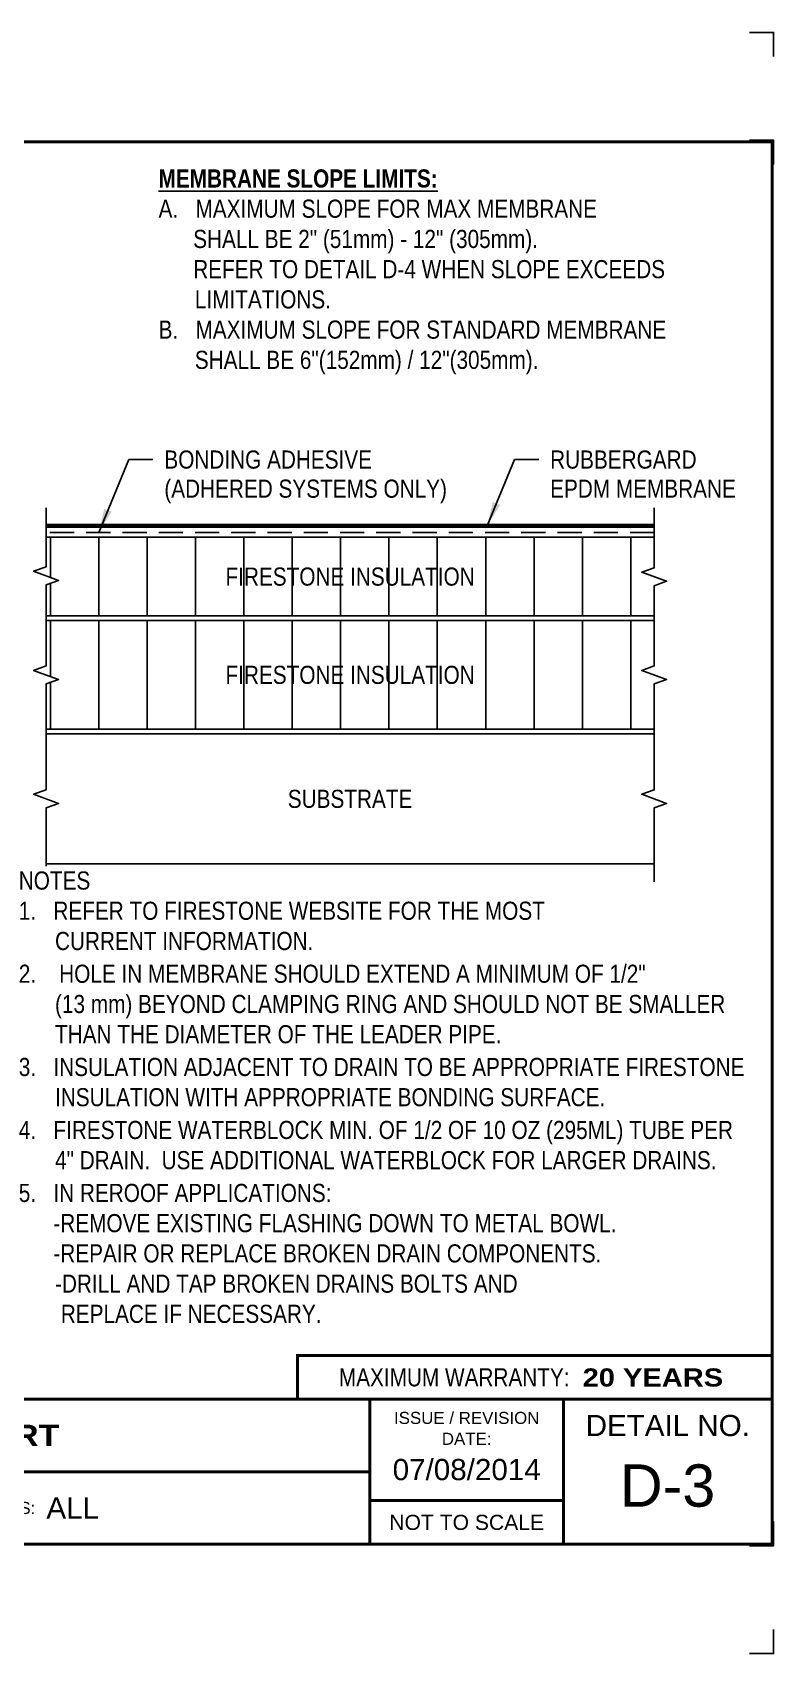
# Model space of a CAD drawing. Header units: inches. Extents: x 277.4 to 297.5, y 131.3 to 148.
# Drawn here: x 289.81 to 297.48, y 131.26 to 148.02 of the extents above; entities that cross this region are included whole.
import ezdxf
from ezdxf.enums import TextEntityAlignment as Align

# ---------------------------------------------------------------- set-up
doc = ezdxf.new("R2010")
doc.units = ezdxf.units.IN
doc.header["$MEASUREMENT"] = 0
doc.linetypes.add('HIDDEN', pattern=[0.375, 0.25, -0.125])
doc.layers.get('0').update_dxf_attribs({"linetype": 'CONTINUOUS'})
doc.layers.get('DEFPOINTS').update_dxf_attribs({"linetype": 'CONTINUOUS'})
for name, color, linetype in [('FSBP-ADHESIVE', 1, 'HIDDEN'), ('FSBP-ANNO-NOTE', 7, 'CONTINUOUS'), ('FSBP-INSULATION', 7, 'CONTINUOUS'), ('FSBP-MEMBRANE', 7, 'CONTINUOUS'), ('FSBP-SUBSTRATE-GENERIC', 9, 'CONTINUOUS'), ('FSBP-TTLB', 7, 'CONTINUOUS'), ('FSBP-TTLB-BORDER', 7, 'CONTINUOUS'), ('FSBP-TTLB-TEXT', 7, 'CONTINUOUS')]:
    doc.layers.add(name, color=color, linetype=linetype)
doc.styles.add('FSBP_ARIAL', font='arial.ttf')
doc.styles.add('FSBP_ARIAL_BOLD', font='')
doc.styles.add('FSBP_ARIAL_NAR', font='ARIALN.TTF')
doc.styles.get('FSBP_ARIAL_BOLD').set_extended_font_data('Arial Black')
doc.dimstyles.new('FSBP-LEADER', dxfattribs={"dimtxt": 0.1875, "dimasz": 0.25, "dimexe": 0.0625, "dimexo": 0.125, "dimgap": 0.125, "dimtad": 0, "dimtih": 1, "dimtoh": 1, "dimdec": 4, "dimzin": 0, "dimdsep": 46, "dimlunit": 4, "dimtxsty": 'FSBP_ARIAL_NAR', "dimcen": 0.09375, "dimclrd": 256, "dimclre": 256, "dimclrt": 256, "dimadec": 0, "dimazin": 0, "dimtfac": 1, "dimtdec": 4, "dimtofl": 0, "dimtmove": 0, "dimatfit": 3, "dimfxl": 1, "dimtolj": 1, "dimtzin": 0, "dimlwd": -1, "dimlwe": -1, "dimarcsym": 0})

# ---------------------------------------------------------------- blocks, each defined once
blk = doc.blocks.new('TTLB-EPDM_1')
at = {"layer": 'DEFPOINTS', "linetype": 'Continuous', "ltscale": 1.75}
for points in [[(20.016, 13.881), (20.016, 14.131), (19.766, 14.131)], [(20.016, -2.381), (20.016, -2.631), (19.766, -2.631)]]:
    blk.add_lwpolyline(points, dxfattribs=at)
at = {"layer": 'DEFPOINTS', "color": 1}
for points in [[(20.016, 12.766), (20.016, 13.016), (19.766, 13.016)], [(20.016, -1.266), (20.016, -1.516), (19.766, -1.516)]]:
    blk.add_lwpolyline(points, dxfattribs=at)
at = {"layer": 'FSBP-TTLB', "const_width": 0.0312}
blk.add_lwpolyline([(15.09, 0), (20, 0), (20, 0.451), (15.09, 0.451)], close=True, dxfattribs=at)
for points in [[(0, 0), (0, -1.5), (20, -1.5), (20, 0), (0, 0)], [(15.84, 0), (15.84, -1.5)], [(17.841, 0), (17.841, -1.5)], [(20, 0), (20, -1.5)], [(4.825, -0.75), (15.84, -0.75)], [(15.84, -1.049), (17.841, -1.049)]]:
    blk.add_lwpolyline(points, dxfattribs=at)
at = {"layer": 'FSBP-TTLB-BORDER', "const_width": 0.0312}
blk.add_lwpolyline([(20, 0), (20, 13), (0, 13), (0, 0)], dxfattribs=at)
at = {"layer": 'FSBP-TTLB-TEXT', "style": 'FSBP_ARIAL_NAR'}
blk.add_text('MAXIMUM WARRANTY:', height=0.1875, dxfattribs=at).set_placement((17.905, 0.226), align=Align.MIDDLE_RIGHT)
at = {"layer": 'FSBP-TTLB-TEXT', "style": 'FSBP_ARIAL'}
for s, height, p in [('ISSUE / REVISION', 0.125, (16.841, -0.194)), ('DETAIL NO.', 0.2188, (18.921, -0.272)), ('DATE:', 0.125, (16.841, -0.41)), ('NOT TO SCALE', 0.15625, (16.841, -1.274))]:
    blk.add_text(s, height=height, dxfattribs=at).set_placement(p, align=Align.MIDDLE_CENTER)
blk.add_text('ACCEPTABLE SYSTEMS:', height=0.125, dxfattribs=at).set_placement((10.293, -1.125), align=Align.MIDDLE_LEFT)
at = {"layer": 'FSBP-TTLB-TEXT'}
for tag, height, style, p in [('MAXIMUM_WARRANTY', 0.188, 'FSBP_ARIAL_BOLD', (18.04, 0.224)), ('ACCPT_SYSTEMS', 0.219, 'FSBP_ARIAL', (12.494, -1.125))]:
    blk.add_attdef(tag, text='', height=height, dxfattribs=dict(at, style=style)).set_placement(p, align=Align.MIDDLE_LEFT)
for tag, height, style, p in [('DETAIL_DESCP_LINE_1', 0.219, 'FSBP_ARIAL_BOLD', (10.331, -0.374)), ('ISSUE_REV_DATE', 0.219, 'FSBP_ARIAL', (16.841, -0.728)), ('DETAIL_NUMBER', 0.438, 'FSBP_ARIAL', (18.919, -0.893))]:
    blk.add_attdef(tag, text='', height=height, dxfattribs=dict(at, style=style)).set_placement(p, align=Align.MIDDLE_CENTER)

msp = doc.modelspace()

# ---------------------------------------------------------------- hatches: boundary and pattern name
at = {"layer": 'FSBP-INSULATION'}
h = msp.add_hatch(dxfattribs=at)
h.set_pattern_fill('LINE', color=256, scale=4, angle=90, style=0)
h.paths.add_polyline_path([(289.543, 141.424), (289.671, 141.471), (289.671, 141.94), (286.27, 141.94), (286.27, 140.815), (289.671, 140.815), (289.671, 141.284), (289.8, 141.331)])
h.paths.add_polyline_path([(289.671, 142.315), (289.671, 142.76), (286.082, 142.162), (286.082, 141.987), (289.671, 141.987), (289.671, 142.127), (289.8, 142.174), (289.543, 142.268)])
h.paths.add_polyline_path([(296.244, 142.299), (296.372, 142.346), (296.115, 142.439), (296.244, 142.486), (296.244, 142.801), (289.953, 142.801), (289.953, 142.496), (289.824, 142.449), (290.082, 142.355), (289.953, 142.308), (289.953, 141.987), (296.244, 141.987)])
h.paths.add_polyline_path([(296.244, 141.94), (289.953, 141.94), (289.953, 141.471), (289.824, 141.424), (290.082, 141.331), (289.953, 141.284), (289.953, 140.815), (296.244, 140.815), (296.244, 141.284), (296.372, 141.331), (296.115, 141.424), (296.244, 141.471)])
h.paths.add_polyline_path([(291.761, 142.249), (294.436, 142.249), (294.436, 142.54), (291.761, 142.54)], flags=24)
h.paths.add_polyline_path([(291.761, 141.232), (294.436, 141.232), (294.436, 141.523), (291.761, 141.523)], flags=24)

# ---------------------------------------------------------------- linework, layer by layer
at = {"layer": 'FSBP-ADHESIVE', "linetype": 'HIDDEN'}
msp.add_line((296.244, 142.848), (289.953, 142.848), dxfattribs=at)
at = {"layer": 'FSBP-INSULATION'}
for p, q in [((289.953, 142.801), (296.244, 142.801)), ((289.953, 141.987), (296.244, 141.987)), ((289.953, 141.94), (296.244, 141.94)), ((289.953, 140.815), (296.244, 140.815))]:
    msp.add_line(p, q, dxfattribs=at)
at = {"layer": 'FSBP-INSULATION', "linetype": 'Continuous'}
for points in [[(289.953, 141.94), (289.953, 142.308), (290.082, 142.355), (289.824, 142.449), (289.953, 142.496), (289.953, 143.106)], [(296.244, 141.94), (296.244, 142.299), (296.372, 142.346), (296.115, 142.439), (296.244, 142.486), (296.244, 143.106)], [(289.953, 140.815), (289.953, 141.284), (290.082, 141.331), (289.824, 141.424), (289.953, 141.471), (289.953, 141.94)], [(296.244, 140.815), (296.244, 141.284), (296.372, 141.331), (296.115, 141.424), (296.244, 141.471), (296.244, 141.94)]]:
    msp.add_lwpolyline(points, dxfattribs=at)
at = {"layer": 'FSBP-MEMBRANE', "const_width": 0.045}
msp.add_lwpolyline([(296.244, 142.919), (289.953, 142.919)], dxfattribs=at)
at = {"layer": 'FSBP-SUBSTRATE-GENERIC'}
for points in [[(289.953, 139.4), (289.953, 140.002), (290.082, 140.049), (289.824, 140.143), (289.953, 140.19), (289.953, 140.815)], [(296.244, 139.237), (296.244, 140.002), (296.372, 140.049), (296.115, 140.143), (296.244, 140.19), (296.244, 140.815)], [(296.244, 140.768), (289.953, 140.768)], [(289.953, 139.424), (296.244, 139.424)]]:
    msp.add_lwpolyline(points, dxfattribs=at)

# ---------------------------------------------------------------- block references
msp.add_blockref('TTLB-EPDM_1', (277.463, 133.889)).add_auto_attribs({'DETAIL_DESCP_LINE_1': 'FIRESTONE DRAIN INSERT', 'ACCPT_SYSTEMS': 'ALL', 'ISSUE_REV_DATE': '07/08/2014', 'DETAIL_NUMBER': 'D-3', 'MAXIMUM_WARRANTY': '20 YEARS'})

# ---------------------------------------------------------------- texts
at = {"layer": 'FSBP-ANNO-NOTE', "style": 'FSBP_ARIAL_NAR'}
for s, p in [('BONDING ADHESIVE', (291.177, 143.604)), ('RUBBERGARD', (295.167, 143.604)), ('(ADHERED SYSTEMS ONLY)', (291.177, 143.303)), ('EPDM MEMBRANE', (295.167, 143.303))]:
    msp.add_text(s, height=0.1875, dxfattribs=at).set_placement(p, align=Align.MIDDLE_LEFT)
msp.add_text('SUBSTRATE', height=0.1875, dxfattribs=at).set_placement((293.098, 140.096), align=Align.MIDDLE_CENTER)
at = {"layer": 'FSBP-ANNO-NOTE', "char_height": 0.1875, "attachment_point": 1, "style": 'FSBP_ARIAL_NAR'}
for s, width, heights, insert in [('\\A1;\\pi-0.375,l0.375,t0.1875,0.375;{\\fArial Narrow|b1|i0|c0|p34;\\LMEMBRANE SLOPE LIMITS:\\P\\pi0,l0,tz;}A.   MAXIMUM SLOPE FOR MAX MEMBRANE\\P\\pi-0.375,l0.375,t0.375;      SHALL BE 2" (51mm) - 12" (305mm).\\P      REFER TO DETAIL D-4 WHEN SLOPE EXCEEDS LIMITATIONS.\\PB.   MAXIMUM SLOPE FOR STANDARD MEMBRANE SHALL BE 6"(152mm) / 12"(305mm).', 5.31819, [2.589], (291.117, 146.604)), ('\\A1;\\pi-0.375,l0.375,t0.1875,0.375;NOTES\\P1.   REFER TO FIRESTONE WEBSITE FOR THE MOST \\P\\pi0;CURRENT INFORMATION.\\P\\pi-0.375;{\\H0.083333x;\\P\\pt0.375;}2.    HOLE IN MEMBRANE SHOULD EXTEND A MINIMUM OF 1/2"\\P\\pi0;(13 mm) BEYOND CLAMPING RING AND SHOULD NOT BE SMALLER THAN THE DIAMETER OF THE LEADER PIPE.\\P\\pi-0.375;{\\H0.083333x;\\P}3.   INSULATION ADJACENT TO DRAIN TO BE APPROPRIATE FIRESTONE INSULATION WITH APPROPRIATE BONDING SURFACE.\\P{\\H0.083333x;\\P}4.   FIRESTONE WATERBLOCK MIN. OF 1/2 OF 10 OZ (295ML) TUBE PER 4" DRAIN.  USE ADDITIONAL WATERBLOCK FOR LARGER DRAINS.\\P{\\H0.083333x;  \\P}5.   IN REROOF APPLICATIONS:\\P      -REMOVE EXISTING FLASHING DOWN TO METAL BOWL.\\P      -REPAIR OR REPLACE BROKEN DRAIN COMPONENTS.\\P\\pi0;-DRILL AND TAP BROKEN DRAINS BOLTS AND\\P REPLACE IF NECESSARY.', 7.52009, [5.841], (289.671, 139.345))]:
    msp.add_mtext_dynamic_manual_height_columns(s, width=width, gutter_width=23.081, heights=heights, dxfattribs=dict(at, insert=insert))
at = {"layer": 'FSBP-INSULATION', "style": 'FSBP_ARIAL_NAR'}
for p in [(293.098, 142.394), (293.098, 141.378)]:
    msp.add_text('FIRESTONE INSULATION', height=0.1875, dxfattribs=at).set_placement(p, align=Align.MIDDLE_CENTER)

# ---------------------------------------------------------------- leaders
at = {"layer": 'FSBP-ANNO-NOTE'}
for points in [[(290.498, 142.848), (290.808, 143.604), (291.058, 143.604)], [(294.517, 142.919), (294.799, 143.604), (295.049, 143.604)]]:
    msp.add_leader(points, dimstyle='FSBP-LEADER', dxfattribs=at)

doc.saveas('drawing.dxf')
